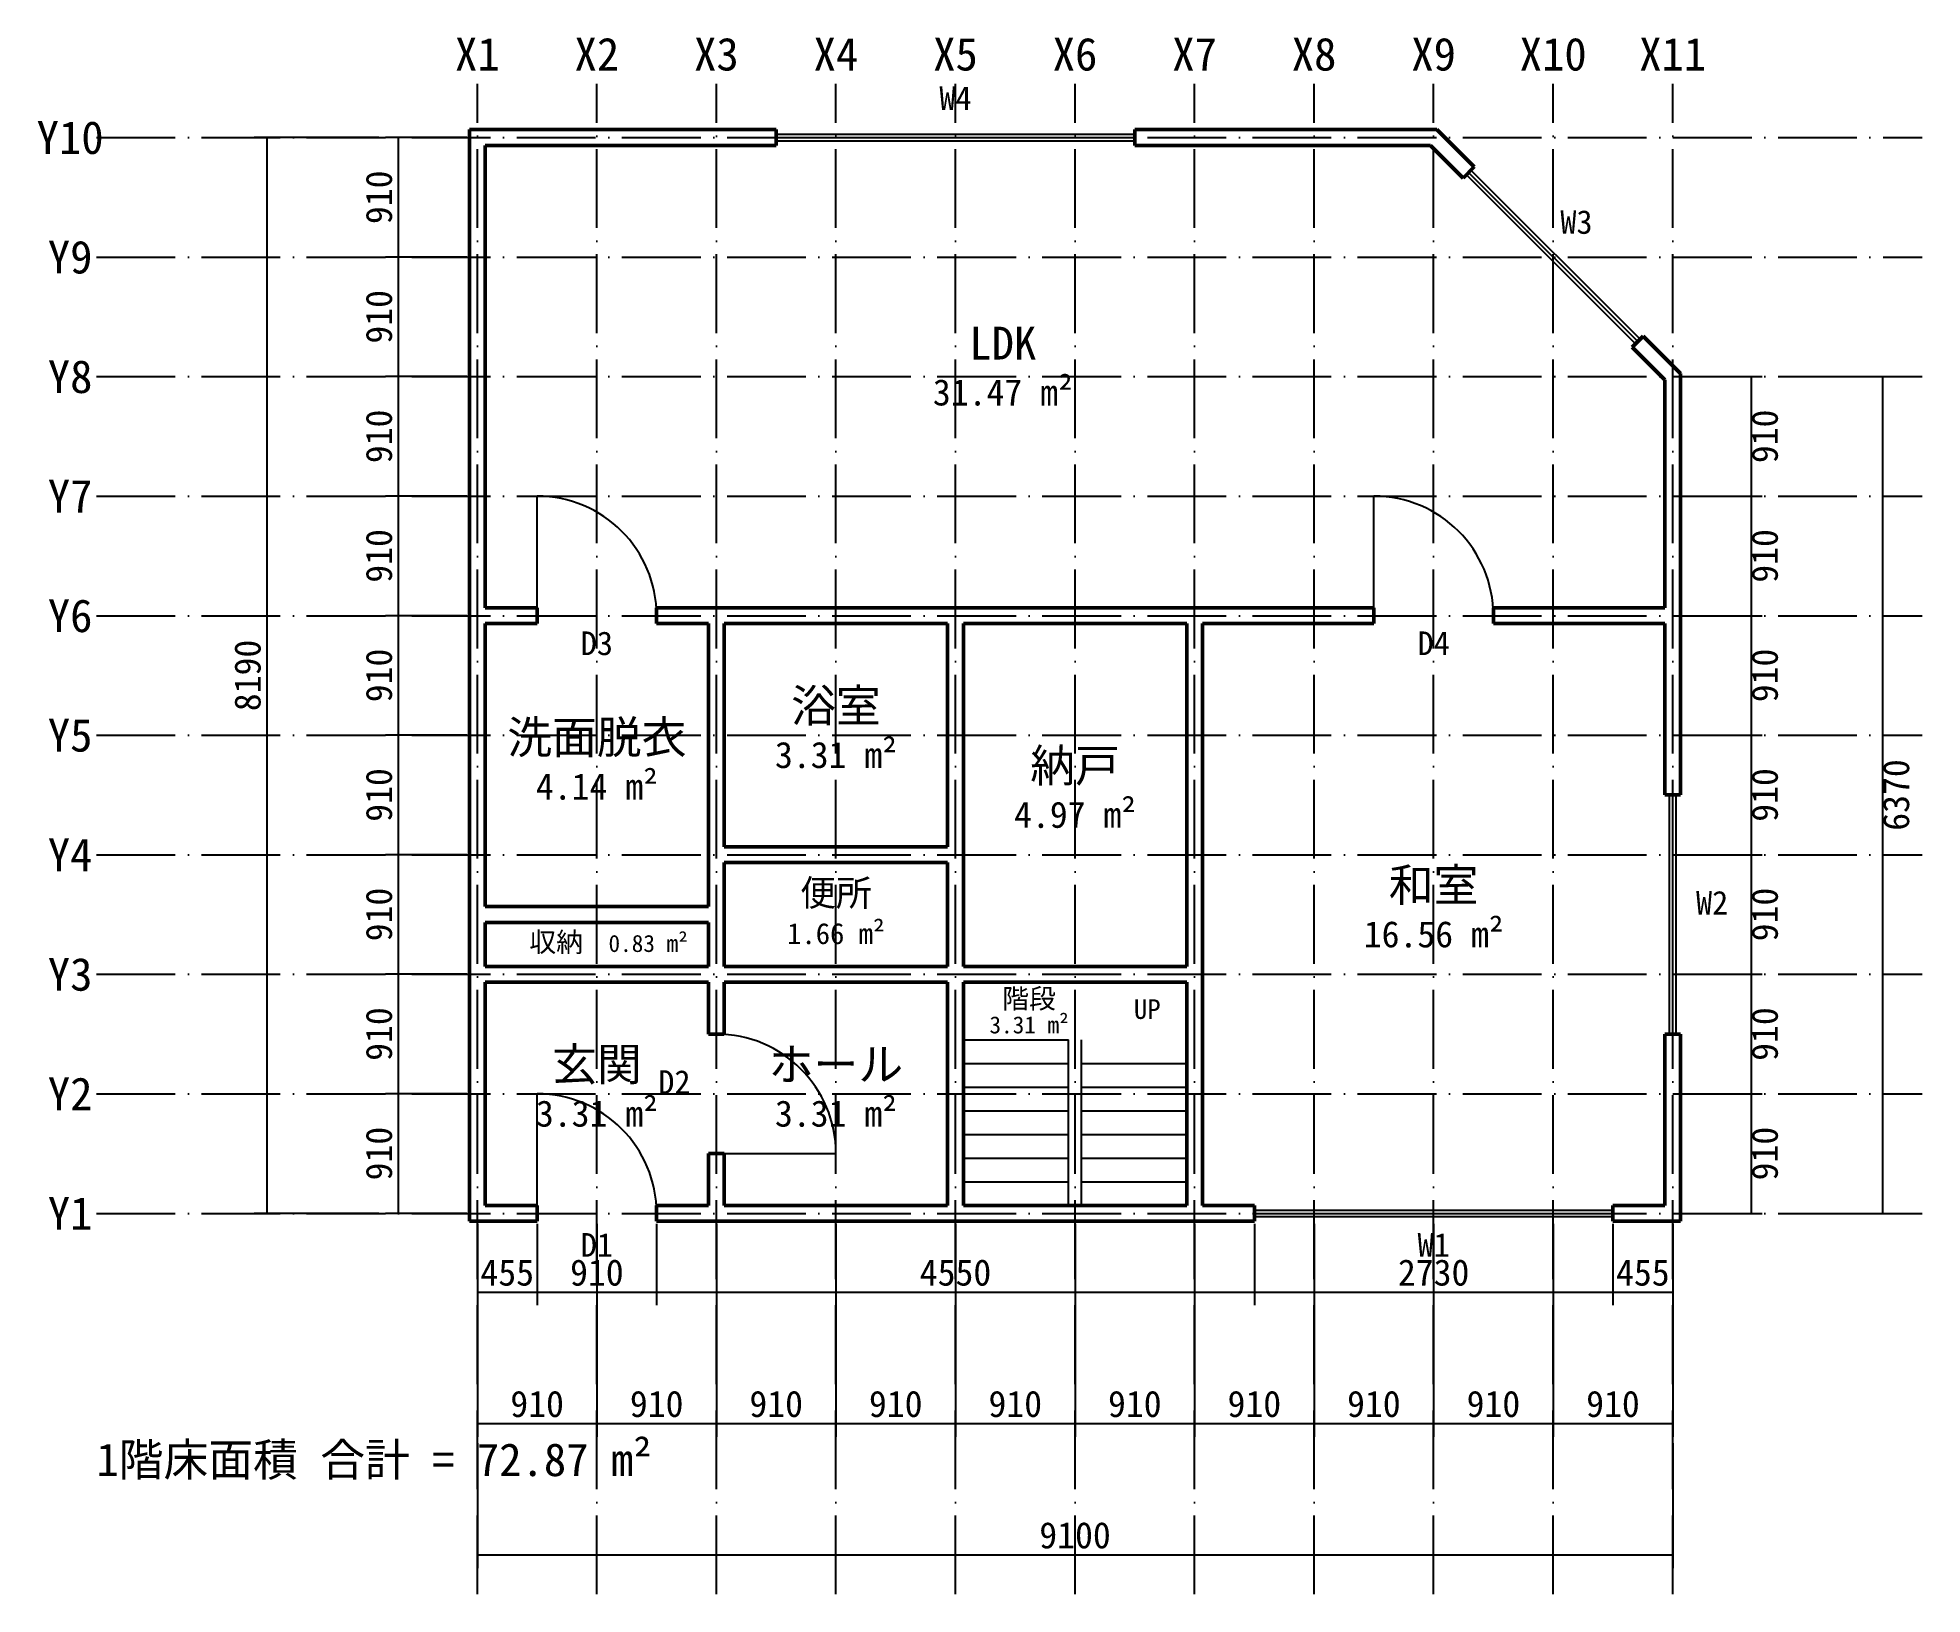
# Model space of a CAD drawing. Header units: millimetres. Extents: x -3347 to 11000, y -2900 to 8950.
import ezdxf
from ezdxf.enums import TextEntityAlignment as Align

# ---------------------------------------------------------------- set-up
doc = ezdxf.new("R2010")
doc.units = ezdxf.units.MM
doc.linetypes.add('CENTER', pattern=[800, 600, -100, 0, -100])
for name, color, linetype in [('DIM', 3, 'CONTINUOUS'), ('GRID', 8, 'CENTER'), ('OPENING', 4, 'CONTINUOUS'), ('ROOM', 5, 'CONTINUOUS'), ('STAIR', 6, 'CONTINUOUS'), ('TEXT', 7, 'CONTINUOUS')]:
    doc.layers.add(name, color=color, linetype=linetype)
doc.layers.add('WALL', color=7, linetype='CONTINUOUS', lineweight=50)
doc.styles.get("Standard").update_dxf_attribs({"font": 'msgothic.ttc'})
doc.dimstyles.get("Standard").update_dxf_attribs({"dimtxt": 200, "dimasz": 100, "dimexe": 60, "dimexo": 80, "dimgap": 80, "dimtad": 0, "dimtih": 1, "dimtoh": 1, "dimdec": 0, "dimzin": 0, "dimdsep": 46, "dimtxsty": 'Standard', "dimcen": 100, "dimadec": 0, "dimazin": 0, "dimtfac": 1, "dimtdec": 0, "dimtofl": 0, "dimtmove": 0, "dimatfit": 3, "dimfxl": 1, "dimtolj": 1, "dimtzin": 0, "dimarcsym": 0})

# ---------------------------------------------------------------- blocks, each defined once
blk = doc.blocks.new('*D1')
at = {"layer": 'DIM'}
for p, q in [((0, -80), (0, -1700)), ((910, -80), (910, -1700)), ((0, -1600), (910, -1600))]:
    blk.add_line(p, q, dxfattribs=at)
blk.add_text('910', height=200, dxfattribs=at).set_placement((455, -1550), align=Align.CENTER)
blk = doc.blocks.new('*D2')
at = {"layer": 'DIM'}
for p, q in [((910, -80), (910, -1700)), ((1820, -80), (1820, -1700)), ((910, -1600), (1820, -1600))]:
    blk.add_line(p, q, dxfattribs=at)
blk.add_text('910', height=200, dxfattribs=at).set_placement((1365, -1550), align=Align.CENTER)
blk = doc.blocks.new('*D3')
at = {"layer": 'DIM'}
for p, q in [((1820, -80), (1820, -1700)), ((2730, -80), (2730, -1700)), ((1820, -1600), (2730, -1600))]:
    blk.add_line(p, q, dxfattribs=at)
blk.add_text('910', height=200, dxfattribs=at).set_placement((2275, -1550), align=Align.CENTER)
blk = doc.blocks.new('*D4')
at = {"layer": 'DIM'}
for p, q in [((2730, -80), (2730, -1700)), ((3640, -80), (3640, -1700)), ((2730, -1600), (3640, -1600))]:
    blk.add_line(p, q, dxfattribs=at)
blk.add_text('910', height=200, dxfattribs=at).set_placement((3185, -1550), align=Align.CENTER)
blk = doc.blocks.new('*D5')
at = {"layer": 'DIM'}
for p, q in [((3640, -80), (3640, -1700)), ((4550, -80), (4550, -1700)), ((3640, -1600), (4550, -1600))]:
    blk.add_line(p, q, dxfattribs=at)
blk.add_text('910', height=200, dxfattribs=at).set_placement((4095, -1550), align=Align.CENTER)
blk = doc.blocks.new('*D6')
at = {"layer": 'DIM'}
for p, q in [((4550, -80), (4550, -1700)), ((5460, -80), (5460, -1700)), ((4550, -1600), (5460, -1600))]:
    blk.add_line(p, q, dxfattribs=at)
blk.add_text('910', height=200, dxfattribs=at).set_placement((5005, -1550), align=Align.CENTER)
blk = doc.blocks.new('*D7')
at = {"layer": 'DIM'}
for p, q in [((5460, -80), (5460, -1700)), ((6370, -80), (6370, -1700)), ((5460, -1600), (6370, -1600))]:
    blk.add_line(p, q, dxfattribs=at)
blk.add_text('910', height=200, dxfattribs=at).set_placement((5915, -1550), align=Align.CENTER)
blk = doc.blocks.new('*D8')
at = {"layer": 'DIM'}
for p, q in [((6370, -80), (6370, -1700)), ((7280, -80), (7280, -1700)), ((6370, -1600), (7280, -1600))]:
    blk.add_line(p, q, dxfattribs=at)
blk.add_text('910', height=200, dxfattribs=at).set_placement((6825, -1550), align=Align.CENTER)
blk = doc.blocks.new('*D9')
at = {"layer": 'DIM'}
for p, q in [((7280, -80), (7280, -1700)), ((8190, -80), (8190, -1700)), ((7280, -1600), (8190, -1600))]:
    blk.add_line(p, q, dxfattribs=at)
blk.add_text('910', height=200, dxfattribs=at).set_placement((7735, -1550), align=Align.CENTER)
blk = doc.blocks.new('*D10')
at = {"layer": 'DIM'}
for p, q in [((8190, -80), (8190, -1700)), ((9100, -80), (9100, -1700)), ((8190, -1600), (9100, -1600))]:
    blk.add_line(p, q, dxfattribs=at)
blk.add_text('910', height=200, dxfattribs=at).set_placement((8645, -1550), align=Align.CENTER)
blk = doc.blocks.new('*D11')
at = {"layer": 'DIM'}
for p, q in [((0, -1750), (0, -2700)), ((9100, -1750), (9100, -2700)), ((0, -2600), (9100, -2600))]:
    blk.add_line(p, q, dxfattribs=at)
blk.add_text('9100', height=200, dxfattribs=at).set_placement((4550, -2550), align=Align.CENTER)
blk = doc.blocks.new('*D12')
at = {"layer": 'DIM'}
for p, q in [((-80, 910), (-700, 910)), ((-600, 0), (-600, 910)), ((-80, 0), (-700, 0))]:
    blk.add_line(p, q, dxfattribs=at)
blk.add_text('910', height=200, rotation=90, dxfattribs=at).set_placement((-650, 455), align=Align.CENTER)
blk = doc.blocks.new('*D13')
at = {"layer": 'DIM'}
for p, q in [((-80, 1820), (-700, 1820)), ((-600, 910), (-600, 1820)), ((-80, 910), (-700, 910))]:
    blk.add_line(p, q, dxfattribs=at)
blk.add_text('910', height=200, rotation=90, dxfattribs=at).set_placement((-650, 1365), align=Align.CENTER)
blk = doc.blocks.new('*D14')
at = {"layer": 'DIM'}
for p, q in [((-80, 2730), (-700, 2730)), ((-600, 1820), (-600, 2730)), ((-80, 1820), (-700, 1820))]:
    blk.add_line(p, q, dxfattribs=at)
blk.add_text('910', height=200, rotation=90, dxfattribs=at).set_placement((-650, 2275), align=Align.CENTER)
blk = doc.blocks.new('*D15')
at = {"layer": 'DIM'}
for p, q in [((-80, 3640), (-700, 3640)), ((-600, 2730), (-600, 3640)), ((-80, 2730), (-700, 2730))]:
    blk.add_line(p, q, dxfattribs=at)
blk.add_text('910', height=200, rotation=90, dxfattribs=at).set_placement((-650, 3185), align=Align.CENTER)
blk = doc.blocks.new('*D16')
at = {"layer": 'DIM'}
for p, q in [((-80, 4550), (-700, 4550)), ((-600, 3640), (-600, 4550)), ((-80, 3640), (-700, 3640))]:
    blk.add_line(p, q, dxfattribs=at)
blk.add_text('910', height=200, rotation=90, dxfattribs=at).set_placement((-650, 4095), align=Align.CENTER)
blk = doc.blocks.new('*D17')
at = {"layer": 'DIM'}
for p, q in [((-80, 5460), (-700, 5460)), ((-600, 4550), (-600, 5460)), ((-80, 4550), (-700, 4550))]:
    blk.add_line(p, q, dxfattribs=at)
blk.add_text('910', height=200, rotation=90, dxfattribs=at).set_placement((-650, 5005), align=Align.CENTER)
blk = doc.blocks.new('*D18')
at = {"layer": 'DIM'}
for p, q in [((-80, 6370), (-700, 6370)), ((-600, 5460), (-600, 6370)), ((-80, 5460), (-700, 5460))]:
    blk.add_line(p, q, dxfattribs=at)
blk.add_text('910', height=200, rotation=90, dxfattribs=at).set_placement((-650, 5915), align=Align.CENTER)
blk = doc.blocks.new('*D19')
at = {"layer": 'DIM'}
for p, q in [((-80, 7280), (-700, 7280)), ((-600, 6370), (-600, 7280)), ((-80, 6370), (-700, 6370))]:
    blk.add_line(p, q, dxfattribs=at)
blk.add_text('910', height=200, rotation=90, dxfattribs=at).set_placement((-650, 6825), align=Align.CENTER)
blk = doc.blocks.new('*D20')
at = {"layer": 'DIM'}
for p, q in [((-80, 8190), (-700, 8190)), ((-600, 7280), (-600, 8190)), ((-80, 7280), (-700, 7280))]:
    blk.add_line(p, q, dxfattribs=at)
blk.add_text('910', height=200, rotation=90, dxfattribs=at).set_placement((-650, 7735), align=Align.CENTER)
blk = doc.blocks.new('*D21')
at = {"layer": 'DIM'}
for p, q in [((-750, 8190), (-1700, 8190)), ((-1600, 0), (-1600, 8190)), ((-750, 0), (-1700, 0))]:
    blk.add_line(p, q, dxfattribs=at)
blk.add_text('8190', height=200, rotation=90, dxfattribs=at).set_placement((-1650, 4095), align=Align.CENTER)
blk = doc.blocks.new('*D22')
at = {"layer": 'DIM'}
for p, q in [((9180, 910), (9780, 910)), ((9700, 0), (9700, 910)), ((9180, 0), (9780, 0))]:
    blk.add_line(p, q, dxfattribs=at)
blk.add_text('910', height=200, rotation=90, dxfattribs=at).set_placement((9900, 455), align=Align.CENTER)
blk = doc.blocks.new('*D23')
at = {"layer": 'DIM'}
for p, q in [((9180, 1820), (9780, 1820)), ((9700, 910), (9700, 1820)), ((9180, 910), (9780, 910))]:
    blk.add_line(p, q, dxfattribs=at)
blk.add_text('910', height=200, rotation=90, dxfattribs=at).set_placement((9900, 1365), align=Align.CENTER)
blk = doc.blocks.new('*D24')
at = {"layer": 'DIM'}
for p, q in [((9180, 2730), (9780, 2730)), ((9700, 1820), (9700, 2730)), ((9180, 1820), (9780, 1820))]:
    blk.add_line(p, q, dxfattribs=at)
blk.add_text('910', height=200, rotation=90, dxfattribs=at).set_placement((9900, 2275), align=Align.CENTER)
blk = doc.blocks.new('*D25')
at = {"layer": 'DIM'}
for p, q in [((9180, 3640), (9780, 3640)), ((9700, 2730), (9700, 3640)), ((9180, 2730), (9780, 2730))]:
    blk.add_line(p, q, dxfattribs=at)
blk.add_text('910', height=200, rotation=90, dxfattribs=at).set_placement((9900, 3185), align=Align.CENTER)
blk = doc.blocks.new('*D26')
at = {"layer": 'DIM'}
for p, q in [((9180, 4550), (9780, 4550)), ((9700, 3640), (9700, 4550)), ((9180, 3640), (9780, 3640))]:
    blk.add_line(p, q, dxfattribs=at)
blk.add_text('910', height=200, rotation=90, dxfattribs=at).set_placement((9900, 4095), align=Align.CENTER)
blk = doc.blocks.new('*D27')
at = {"layer": 'DIM'}
for p, q in [((9180, 5460), (9780, 5460)), ((9700, 4550), (9700, 5460)), ((9180, 4550), (9780, 4550))]:
    blk.add_line(p, q, dxfattribs=at)
blk.add_text('910', height=200, rotation=90, dxfattribs=at).set_placement((9900, 5005), align=Align.CENTER)
blk = doc.blocks.new('*D28')
at = {"layer": 'DIM'}
for p, q in [((9180, 6370), (9780, 6370)), ((9700, 5460), (9700, 6370)), ((9180, 5460), (9780, 5460))]:
    blk.add_line(p, q, dxfattribs=at)
blk.add_text('910', height=200, rotation=90, dxfattribs=at).set_placement((9900, 5915), align=Align.CENTER)
blk = doc.blocks.new('*D29')
at = {"layer": 'DIM'}
for p, q in [((9950, 6370), (10780, 6370)), ((10700, 0), (10700, 6370)), ((9950, 0), (10780, 0))]:
    blk.add_line(p, q, dxfattribs=at)
blk.add_text('6370', height=200, rotation=90, dxfattribs=at).set_placement((10900, 3185), align=Align.CENTER)
blk = doc.blocks.new('*D30')
at = {"layer": 'DIM'}
for p, q in [((0, -80), (0, -700)), ((455, -80), (455, -700)), ((0, -600), (455, -600))]:
    blk.add_line(p, q, dxfattribs=at)
blk.add_text('455', height=200, dxfattribs=at).set_placement((227.5, -550), align=Align.CENTER)
blk = doc.blocks.new('*D31')
at = {"layer": 'DIM'}
for p, q in [((455, -80), (455, -700)), ((1365, -80), (1365, -700)), ((455, -600), (1365, -600))]:
    blk.add_line(p, q, dxfattribs=at)
blk.add_text('910', height=200, dxfattribs=at).set_placement((910, -550), align=Align.CENTER)
blk = doc.blocks.new('*D32')
at = {"layer": 'DIM'}
for p, q in [((1365, -80), (1365, -700)), ((5915, -80), (5915, -700)), ((1365, -600), (5915, -600))]:
    blk.add_line(p, q, dxfattribs=at)
blk.add_text('4550', height=200, dxfattribs=at).set_placement((3640, -550), align=Align.CENTER)
blk = doc.blocks.new('*D33')
at = {"layer": 'DIM'}
for p, q in [((5915, -80), (5915, -700)), ((8645, -80), (8645, -700)), ((5915, -600), (8645, -600))]:
    blk.add_line(p, q, dxfattribs=at)
blk.add_text('2730', height=200, dxfattribs=at).set_placement((7280, -550), align=Align.CENTER)
blk = doc.blocks.new('*D34')
at = {"layer": 'DIM'}
for p, q in [((8645, -80), (8645, -700)), ((9100, -80), (9100, -700)), ((8645, -600), (9100, -600))]:
    blk.add_line(p, q, dxfattribs=at)
blk.add_text('455', height=200, dxfattribs=at).set_placement((8872.5, -550), align=Align.CENTER)

msp = doc.modelspace()

# ---------------------------------------------------------------- linework, layer by layer
at = {"layer": 'GRID'}
for p, q in [((0, -2900), (0, 8600)), ((910, -2900), (910, 8600)), ((1820, -2900), (1820, 8600)), ((2730, -2900), (2730, 8600)), ((3640, -2900), (3640, 8600)), ((4550, -2900), (4550, 8600)), ((5460, -2900), (5460, 8600)), ((6370, -2900), (6370, 8600)), ((7280, -2900), (7280, 8600)), ((8190, -2900), (8190, 8600)), ((9100, -2900), (9100, 8600)), ((-2900, 8190), (11000, 8190)), ((-2900, 7280), (11000, 7280)), ((-2900, 6370), (11000, 6370)), ((-2900, 5460), (11000, 5460)), ((-2900, 4550), (11000, 4550)), ((-2900, 3640), (11000, 3640)), ((-2900, 2730), (11000, 2730)), ((-2900, 1820), (11000, 1820)), ((-2900, 910), (11000, 910)), ((-2900, 0), (11000, 0))]:
    msp.add_line(p, q, dxfattribs=at)
at = {"layer": 'OPENING'}
for p, q in [((2275, 8215), (5005, 8215)), ((2275, 8190), (5005, 8190)), ((2275, 8165), (5005, 8165)), ((8815.7895, 6618.8552), (7528.8552, 7905.7895)), ((8833.4672, 6636.5328), (7546.5328, 7923.4672)), ((8851.1448, 6654.2105), (7564.2105, 7941.1448)), ((455, 4550), (455, 5460)), ((6825, 4550), (6825, 5460)), ((9075, 1365), (9075, 3185)), ((9100, 1365), (9100, 3185)), ((9125, 1365), (9125, 3185)), ((455, 0), (455, 910)), ((1820, 455), (2730, 455)), ((5915, 25), (8645, 25)), ((5915, 0), (8645, 0)), ((5915, -25), (8645, -25))]:
    msp.add_line(p, q, dxfattribs=at)
for centre in [(455, 4550), (6825, 4550), (1820, 455), (455, 0)]:
    msp.add_arc(centre, 910, 0, 90, dxfattribs=at)
at = {"layer": 'STAIR'}
for p, q in [((3700, 1320), (4500, 1320)), ((4500, 60), (4500, 1320)), ((4600, 60), (4600, 1320)), ((3700, 1140), (4500, 1140)), ((4600, 1140), (5400, 1140)), ((3700, 960), (4500, 960)), ((4600, 960), (5400, 960)), ((3700, 780), (4500, 780)), ((4600, 780), (5400, 780)), ((3700, 600), (4500, 600)), ((4600, 600), (5400, 600)), ((3700, 420), (4500, 420)), ((4600, 420), (5400, 420)), ((3700, 240), (4500, 240)), ((4600, 240), (5400, 240))]:
    msp.add_line(p, q, dxfattribs=at)
at = {"layer": 'WALL'}
for p, q in [((-60, 8250), (2275, 8250)), ((-60, -60), (-60, 8250)), ((2275, 8130), (2275, 8250)), ((5005, 8250), (7304.8528, 8250)), ((5005, 8130), (5005, 8250)), ((7588.9592, 7965.8936), (7304.8528, 8250)), ((60, 8130), (2275, 8130)), ((60, 4610), (60, 8130)), ((5005, 8130), (7255.1472, 8130)), ((7504.1064, 7881.0408), (7255.1472, 8130)), ((7588.9592, 7965.8936), (7504.1064, 7881.0408)), ((8875.8936, 6678.9592), (8791.0408, 6594.1064)), ((9160, 6394.8528), (8875.8936, 6678.9592)), ((9040, 6345.1472), (8791.0408, 6594.1064)), ((9040, 4610), (9040, 6345.1472)), ((9160, 3185), (9160, 6394.8528)), ((60, 4610), (455, 4610)), ((455, 4490), (455, 4610)), ((1365, 4610), (6825, 4610)), ((1365, 4490), (1365, 4610)), ((6825, 4490), (6825, 4610)), ((7735, 4610), (9040, 4610)), ((7735, 4490), (7735, 4610)), ((60, 2335), (60, 4490)), ((60, 4490), (455, 4490)), ((1365, 4490), (1760, 4490)), ((1760, 2335), (1760, 4490)), ((1880, 2790), (1880, 4490)), ((1880, 4490), (3580, 4490)), ((3580, 2790), (3580, 4490)), ((3700, 1880), (3700, 4490)), ((3700, 4490), (5400, 4490)), ((5400, 1880), (5400, 4490)), ((5520, 60), (5520, 4490)), ((5520, 4490), (6825, 4490)), ((7735, 4490), (9040, 4490)), ((9040, 3185), (9040, 4490)), ((9040, 3185), (9160, 3185)), ((1880, 2790), (3580, 2790)), ((1880, 1880), (1880, 2670)), ((1880, 2670), (3580, 2670)), ((3580, 1880), (3580, 2670)), ((60, 2335), (1760, 2335)), ((60, 1880), (60, 2215)), ((60, 2215), (1760, 2215)), ((1760, 1880), (1760, 2215)), ((60, 1880), (1760, 1880)), ((1880, 1880), (3580, 1880)), ((3700, 1880), (5400, 1880)), ((60, 60), (60, 1760)), ((60, 1760), (1760, 1760)), ((1760, 1365), (1760, 1760)), ((1880, 1365), (1880, 1760)), ((1880, 1760), (3580, 1760)), ((3580, 60), (3580, 1760)), ((3700, 60), (3700, 1760)), ((3700, 1760), (5400, 1760)), ((5400, 60), (5400, 1760)), ((1760, 1365), (1880, 1365)), ((9040, 60), (9040, 1365)), ((9040, 1365), (9160, 1365)), ((9160, -60), (9160, 1365)), ((1760, 60), (1760, 455)), ((1760, 455), (1880, 455)), ((1880, 60), (1880, 455)), ((60, 60), (455, 60)), ((455, -60), (455, 60)), ((1365, 60), (1760, 60)), ((1365, -60), (1365, 60)), ((1880, 60), (3580, 60)), ((3700, 60), (5400, 60)), ((5520, 60), (5915, 60)), ((5915, -60), (5915, 60)), ((8645, 60), (9040, 60)), ((8645, -60), (8645, 60)), ((-60, -60), (455, -60)), ((1365, -60), (5915, -60)), ((8645, -60), (9160, -60))]:
    msp.add_line(p, q, dxfattribs=at)

# ---------------------------------------------------------------- texts
at = {"layer": 'GRID'}
for s, p in [('X1', (0, 8700)), ('X2', (910, 8700)), ('X3', (1820, 8700)), ('X4', (2730, 8700)), ('X5', (3640, 8700)), ('X6', (4550, 8700)), ('X7', (5460, 8700)), ('X8', (6370, 8700)), ('X9', (7280, 8700)), ('X10', (8190, 8700)), ('X11', (9100, 8700)), ('Y10', (-3100, 8065)), ('Y9', (-3100, 7155)), ('Y8', (-3100, 6245)), ('Y7', (-3100, 5335)), ('Y6', (-3100, 4425)), ('Y5', (-3100, 3515)), ('Y4', (-3100, 2605)), ('Y3', (-3100, 1695)), ('Y2', (-3100, 785)), ('Y1', (-3100, -125))]:
    msp.add_text(s, height=250, dxfattribs=at).set_placement(p, align=Align.CENTER)
at = {"layer": 'OPENING'}
for s, p in [('W4', (3640, 8400)), ('W3', (8367, 7457)), ('D3', (910, 4250)), ('D4', (7280, 4250)), ('W2', (9400, 2275)), ('D2', (1500, 910)), ('D1', (910, -330)), ('W1', (7280, -330))]:
    msp.add_text(s, height=180, dxfattribs=at).set_placement(p, align=Align.CENTER)
at = {"layer": 'ROOM'}
for s, height, p in [('LDK', 250, (4000, 6500)), ('31.47 m²', 200, (4000, 6150)), ('浴室', 250, (2730, 3740)), ('洗面脱衣', 250, (910, 3500)), ('3.31 m²', 200, (2730, 3390)), ('納戸', 250, (4550, 3285)), ('4.14 m²', 200, (910, 3150)), ('4.97 m²', 200, (4550, 2935)), ('和室', 250, (7280, 2375)), ('便所', 200, (2730, 2340)), ('収納', 150, (600, 1990)), ('1.66 m²', 160, (2730, 2050)), ('16.56 m²', 200, (7280, 2025)), ('0.83 m²', 130, (1300, 1990)), ('階段', 150, (4200, 1560)), ('3.31 m²', 130, (4200, 1370)), ('玄関', 250, (910, 1010)), ('ホール', 250, (2730, 1010)), ('3.31 m²', 200, (910, 660)), ('3.31 m²', 200, (2730, 660))]:
    msp.add_text(s, height=height, dxfattribs=at).set_placement(p, align=Align.CENTER)
at = {"layer": 'STAIR'}
msp.add_text('UP', height=150, dxfattribs=at).set_placement((5100, 1480), align=Align.CENTER)
at = {"layer": 'TEXT'}
msp.add_text('1階床面積 合計 = 72.87 m²', height=250, dxfattribs=at).set_placement((-2900, -2000))

# ---------------------------------------------------------------- dimensions: what is measured, and where the dimension line sits
at = {"layer": 'DIM'}
for base, p1, p2, picture, middle in [((-1600, 8190), (0, 0), (0, 8190), '*D21', (-1650, 4095)), ((-600, 8190), (0, 7280), (0, 8190), '*D20', (-650, 7735)), ((-600, 7280), (0, 6370), (0, 7280), '*D19', (-650, 6825)), ((-600, 6370), (0, 5460), (0, 6370), '*D18', (-650, 5915)), ((9700, 6370), (9100, 5460), (9100, 6370), '*D28', (9900, 5915)), ((10700, 6370), (9100, 0), (9100, 6370), '*D29', (10900, 3185)), ((-600, 5460), (0, 4550), (0, 5460), '*D17', (-650, 5005)), ((9700, 5460), (9100, 4550), (9100, 5460), '*D27', (9900, 5005)), ((-600, 4550), (0, 3640), (0, 4550), '*D16', (-650, 4095)), ((9700, 4550), (9100, 3640), (9100, 4550), '*D26', (9900, 4095)), ((-600, 3640), (0, 2730), (0, 3640), '*D15', (-650, 3185)), ((9700, 3640), (9100, 2730), (9100, 3640), '*D25', (9900, 3185)), ((-600, 2730), (0, 1820), (0, 2730), '*D14', (-650, 2275)), ((9700, 2730), (9100, 1820), (9100, 2730), '*D24', (9900, 2275)), ((-600, 1820), (0, 910), (0, 1820), '*D13', (-650, 1365)), ((9700, 1820), (9100, 910), (9100, 1820), '*D23', (9900, 1365)), ((-600, 910), (0, 0), (0, 910), '*D12', (-650, 455)), ((9700, 910), (9100, 0), (9100, 910), '*D22', (9900, 455))]:
    dim = msp.add_linear_dim(base=base, p1=p1, p2=p2, angle=90, dimstyle='Standard', dxfattribs=at)
    dim.commit()
    dim.dimension.update_dxf_attribs({"geometry": picture, "text_midpoint": middle})
for base, p1, p2, picture, middle in [((910, -1600), (0, 0), (910, 0), '*D1', (455, -1550)), ((9100, -2600), (0, 0), (9100, 0), '*D11', (4550, -2550)), ((455, -600), (0, 0), (455, 0), '*D30', (227.5, -550)), ((1365, -600), (455, 0), (1365, 0), '*D31', (910, -550)), ((1820, -1600), (910, 0), (1820, 0), '*D2', (1365, -1550)), ((5915, -600), (1365, 0), (5915, 0), '*D32', (3640, -550)), ((2730, -1600), (1820, 0), (2730, 0), '*D3', (2275, -1550)), ((3640, -1600), (2730, 0), (3640, 0), '*D4', (3185, -1550)), ((4550, -1600), (3640, 0), (4550, 0), '*D5', (4095, -1550)), ((5460, -1600), (4550, 0), (5460, 0), '*D6', (5005, -1550)), ((6370, -1600), (5460, 0), (6370, 0), '*D7', (5915, -1550)), ((8645, -600), (5915, 0), (8645, 0), '*D33', (7280, -550)), ((7280, -1600), (6370, 0), (7280, 0), '*D8', (6825, -1550)), ((8190, -1600), (7280, 0), (8190, 0), '*D9', (7735, -1550)), ((9100, -1600), (8190, 0), (9100, 0), '*D10', (8645, -1550)), ((9100, -600), (8645, 0), (9100, 0), '*D34', (8872.5, -550))]:
    dim = msp.add_linear_dim(base=base, p1=p1, p2=p2, dimstyle='Standard', dxfattribs=at)
    dim.commit()
    dim.dimension.update_dxf_attribs({"geometry": picture, "text_midpoint": middle})

doc.saveas('drawing.dxf')
